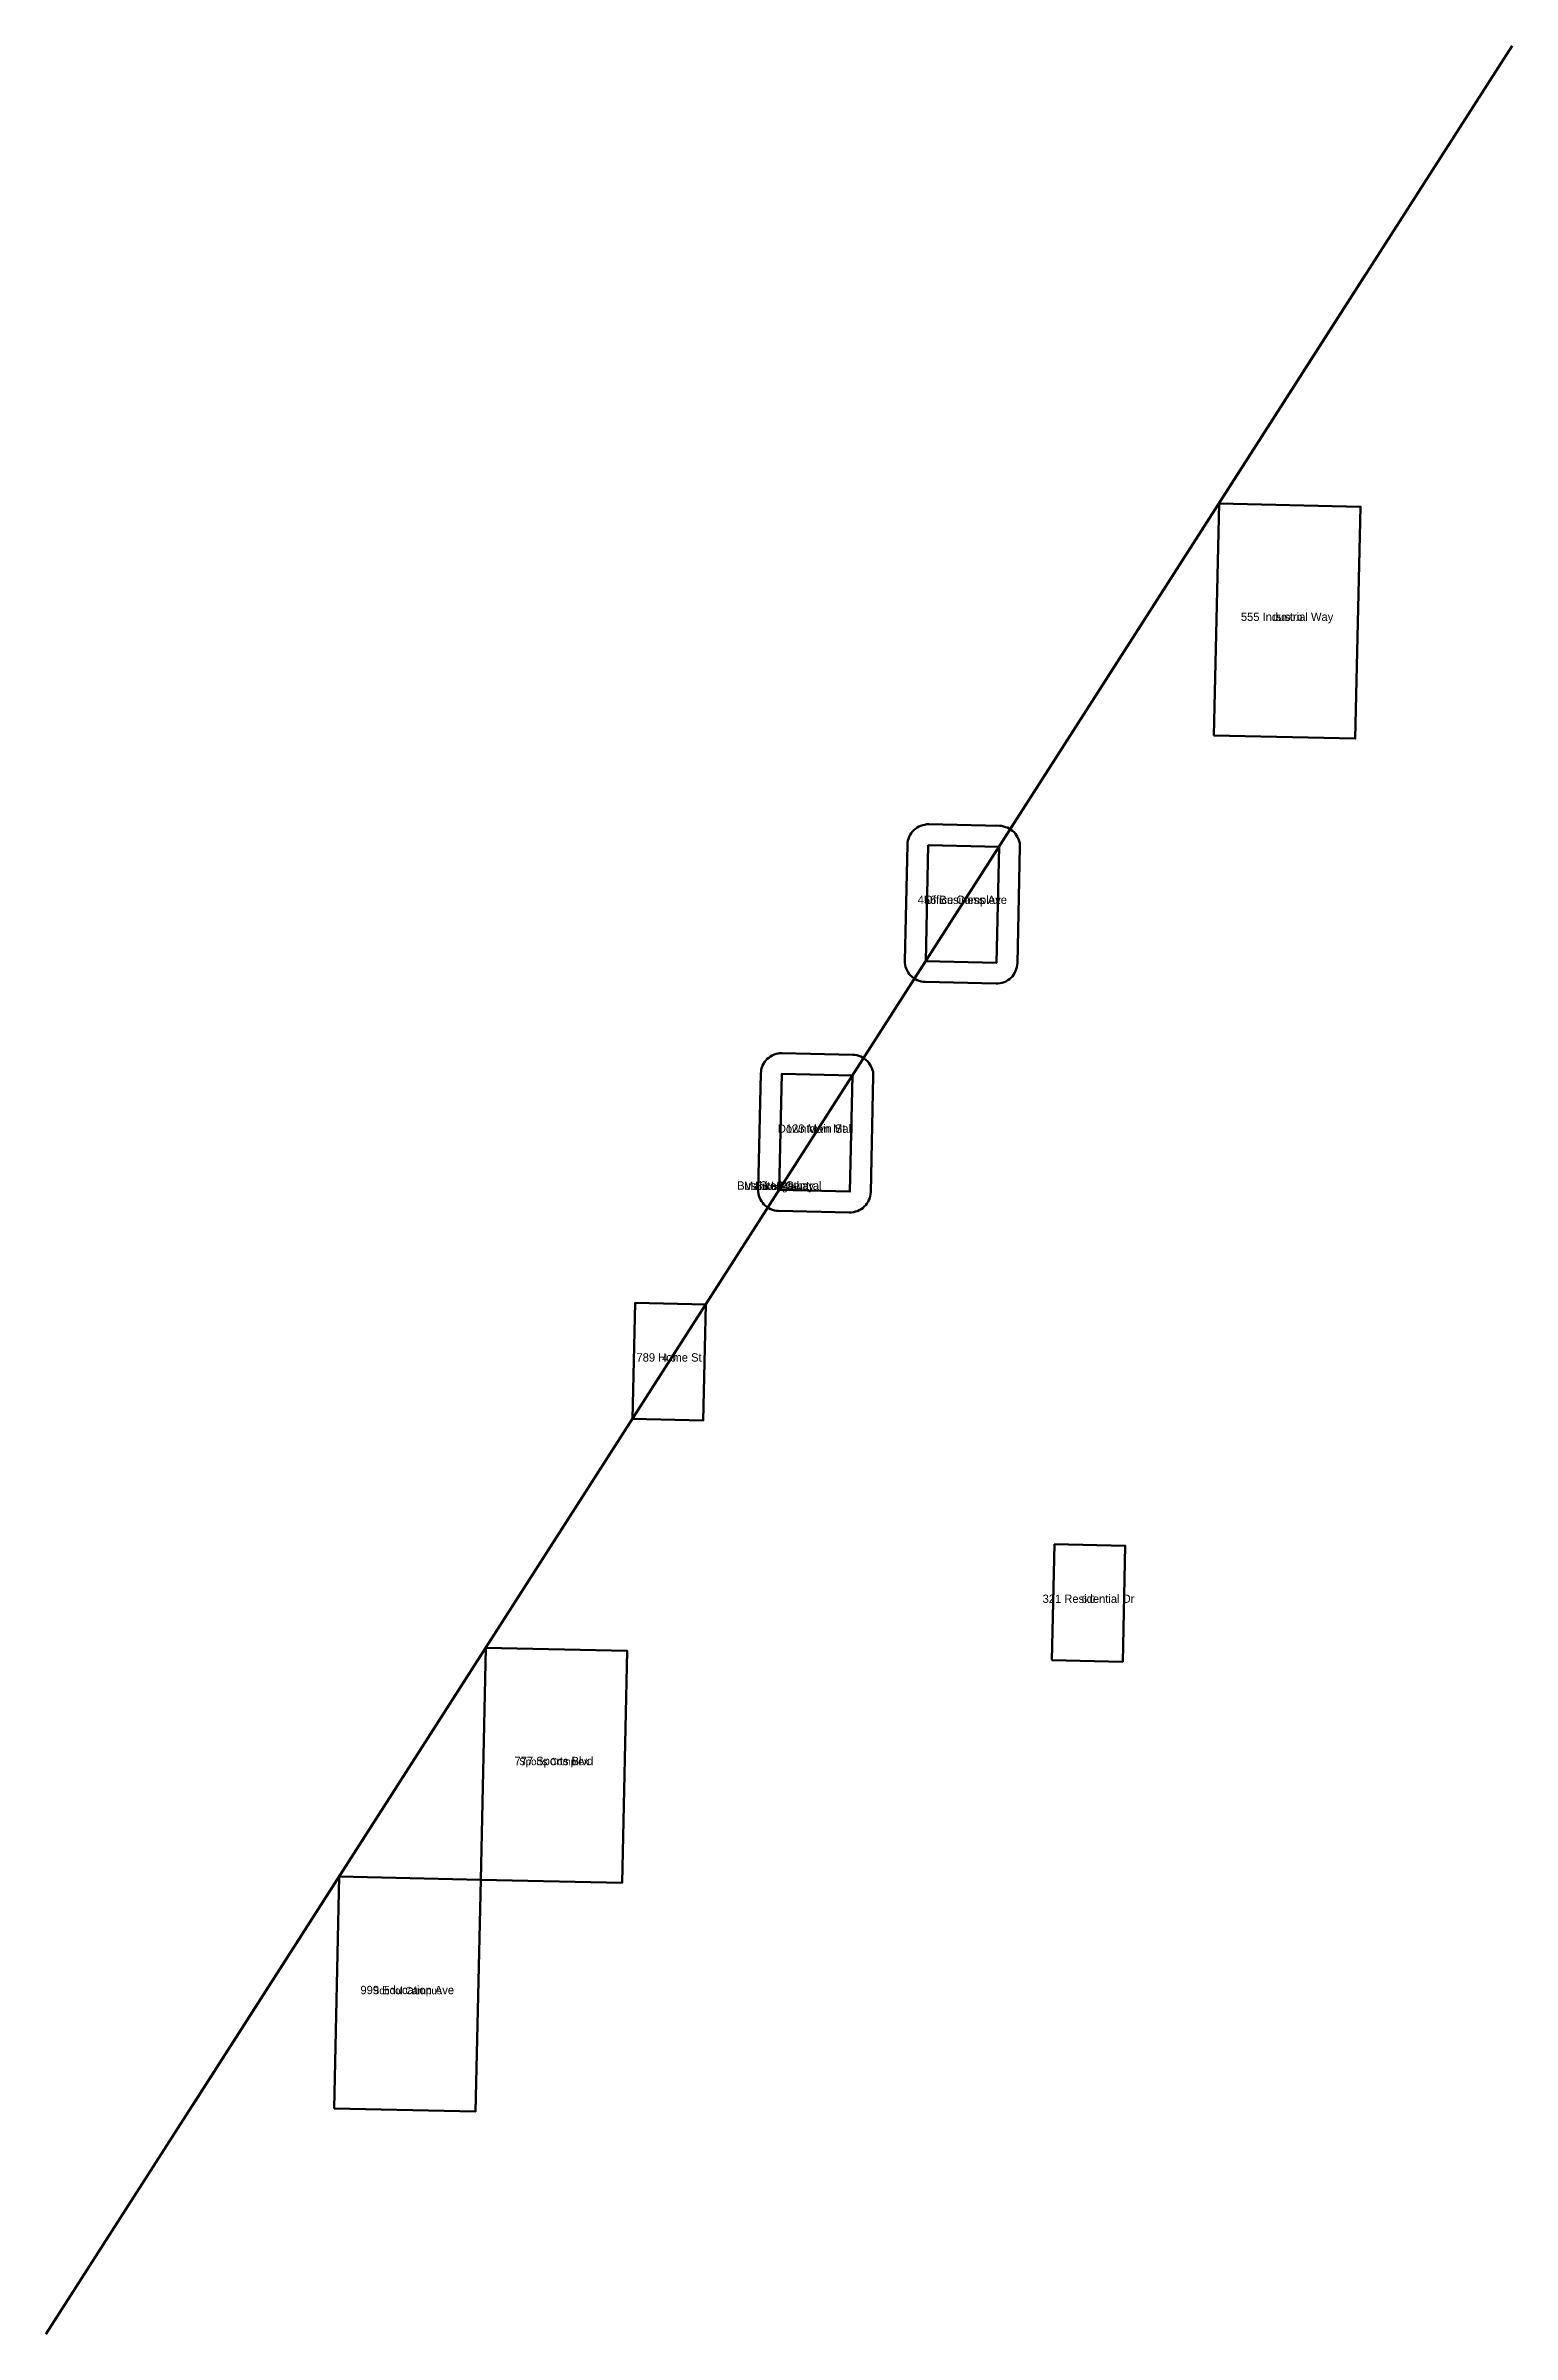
# Model space of a CAD drawing. Header units: metres. Extents: x -5821271 to 392131, y 5819524 to 9870298.
# Drawn here: x 391428 to 392131, y 5819524 to 5820621 of the extents above; entities outside this region: 4.
import ezdxf
from ezdxf.enums import TextEntityAlignment as Align

# ---------------------------------------------------------------- set-up
doc = ezdxf.new("R2010")
doc.units = ezdxf.units.M
for name, color, linetype, lineweight in [('all_buildings', 30, 'CONTINUOUS', 60), ('bike_paths', 190, 'Continuous', 40), ('buffered_commercial', 30, 'CONTINUOUS', 60), ('commercial_buildings', 30, 'CONTINUOUS', 60), ('educational_facilities', 4, 'CONTINUOUS', 60), ('healthcare_facilities', 1, 'CONTINUOUS', 60), ('industrial_buildings', 7, 'CONTINUOUS', 70), ('merged_buildings_roads', 30, 'CONTINUOUS', 60), ('public_buildings', 5, 'CONTINUOUS', 53), ('recreational_facilities', 3, 'CONTINUOUS', 40), ('residential_buildings', 7, 'CONTINUOUS', 50), ('transit_stops', 6, 'CONTINUOUS', 35)]:
    doc.layers.add(name, color=color, linetype=linetype, lineweight=lineweight)

msp = doc.modelspace()

# ---------------------------------------------------------------- linework, layer by layer
at = {"layer": 'all_buildings'}
for points in [[(391427.7, 5819523.6), (392130.7, 5820620.8)], [(391498, 5819633.3), (392060.4, 5820511.1)]]:
    msp.add_lwpolyline(points, dxfattribs=at)
for points in [[(391987.7, 5820290.1), (392055.5, 5820288.6), (392058, 5820399.8), (391990.2, 5820401.3), (391987.7, 5820290.1)], [(391849.6, 5820181.9), (391883.5, 5820181.1), (391884.7, 5820236.7), (391850.8, 5820237.5), (391849.6, 5820181.9)], [(391779.3, 5820072.2), (391813.2, 5820071.4), (391814.4, 5820127), (391780.5, 5820127.8), (391779.3, 5820072.2)], [(391709, 5819962.4), (391742.9, 5819961.7), (391744.1, 5820017.3), (391710.2, 5820018), (391709, 5819962.4)], [(391910, 5819846.7), (391944, 5819846), (391945.2, 5819901.6), (391911.3, 5819902.3), (391910, 5819846.7)], [(391636.2, 5819741.5), (391704, 5819740), (391706.5, 5819851.2), (391638.6, 5819852.7), (391636.2, 5819741.5)], [(391565.9, 5819631.8), (391633.7, 5819630.3), (391636.2, 5819741.5), (391568.3, 5819743), (391565.9, 5819631.8)]]:
    msp.add_lwpolyline(points, close=True, dxfattribs=at)
msp.add_point((391779.3, 5820072.2), dxfattribs=at)
at = {"layer": 'bike_paths'}
msp.add_lwpolyline([(391498, 5819633.3), (392060.4, 5820511.1)], dxfattribs=at)
at = {"layer": 'buffered_commercial'}
for points in [[(391839.6, 5820182.1), (391840.8, 5820237.7), (391840.9, 5820238.7), (391841, 5820239.7), (391841.3, 5820240.6), (391841.6, 5820241.5), (391842.1, 5820242.4), (391842.6, 5820243.2), (391843.2, 5820244), (391843.9, 5820244.7), (391844.6, 5820245.4), (391845.4, 5820245.9), (391846.3, 5820246.4), (391847.2, 5820246.8), (391848.1, 5820247.1), (391849.1, 5820247.3), (391850, 5820247.5), (391851, 5820247.5), (391884.9, 5820246.7), (391885.9, 5820246.7), (391886.9, 5820246.5), (391887.8, 5820246.2), (391888.7, 5820245.9), (391889.6, 5820245.5), (391890.4, 5820244.9), (391891.2, 5820244.3), (391891.9, 5820243.7), (391892.6, 5820242.9), (391893.1, 5820242.1), (391893.6, 5820241.3), (391894, 5820240.4), (391894.3, 5820239.4), (391894.6, 5820238.5), (391894.7, 5820237.5), (391894.7, 5820236.5), (391893.5, 5820180.9), (391893.4, 5820179.9), (391893.2, 5820179), (391893, 5820178), (391892.6, 5820177.1), (391892.2, 5820176.2), (391891.7, 5820175.4), (391891.1, 5820174.6), (391890.4, 5820173.9), (391889.7, 5820173.3), (391888.9, 5820172.7), (391888, 5820172.2), (391887.1, 5820171.8), (391886.2, 5820171.5), (391885.2, 5820171.3), (391884.2, 5820171.2), (391883.3, 5820171.1), (391849.3, 5820171.9), (391848.4, 5820172), (391847.4, 5820172.1), (391846.4, 5820172.4), (391845.5, 5820172.7), (391844.7, 5820173.2), (391843.8, 5820173.7), (391843, 5820174.3), (391842.3, 5820175), (391841.7, 5820175.7), (391841.1, 5820176.5), (391840.6, 5820177.4), (391840.2, 5820178.3), (391839.9, 5820179.2), (391839.7, 5820180.1), (391839.6, 5820181.1), (391839.6, 5820182.1)], [(391769.3, 5820072.4), (391770.5, 5820128), (391770.6, 5820129), (391770.7, 5820129.9), (391771, 5820130.9), (391771.3, 5820131.8), (391771.8, 5820132.7), (391772.3, 5820133.5), (391772.9, 5820134.3), (391773.6, 5820135), (391774.3, 5820135.6), (391775.1, 5820136.2), (391776, 5820136.7), (391776.9, 5820137.1), (391777.8, 5820137.4), (391778.8, 5820137.6), (391779.7, 5820137.7), (391780.7, 5820137.8), (391814.6, 5820137), (391815.6, 5820136.9), (391816.6, 5820136.8), (391817.5, 5820136.5), (391818.4, 5820136.2), (391819.3, 5820135.7), (391820.1, 5820135.2), (391820.9, 5820134.6), (391821.6, 5820133.9), (391822.3, 5820133.2), (391822.8, 5820132.4), (391823.3, 5820131.5), (391823.7, 5820130.6), (391824, 5820129.7), (391824.3, 5820128.8), (391824.4, 5820127.8), (391824.4, 5820126.8), (391823.2, 5820071.2), (391823.1, 5820070.2), (391822.9, 5820069.2), (391822.7, 5820068.3), (391822.3, 5820067.4), (391821.9, 5820066.5), (391821.4, 5820065.7), (391820.8, 5820064.9), (391820.1, 5820064.2), (391819.4, 5820063.5), (391818.6, 5820063), (391817.7, 5820062.5), (391816.8, 5820062.1), (391815.9, 5820061.8), (391814.9, 5820061.6), (391813.9, 5820061.4), (391813, 5820061.4), (391779, 5820062.2), (391778.1, 5820062.2), (391777.1, 5820062.4), (391776.1, 5820062.7), (391775.2, 5820063), (391774.4, 5820063.4), (391773.5, 5820064), (391772.7, 5820064.6), (391772, 5820065.2), (391771.4, 5820066), (391770.8, 5820066.8), (391770.3, 5820067.6), (391769.9, 5820068.5), (391769.6, 5820069.5), (391769.4, 5820070.4), (391769.3, 5820071.4), (391769.3, 5820072.4)]]:
    msp.add_lwpolyline(points, close=True, dxfattribs=at)
at = {"layer": 'commercial_buildings'}
for points in [[(391849.6, 5820181.9), (391883.5, 5820181.1), (391884.7, 5820236.7), (391850.8, 5820237.5), (391849.6, 5820181.9)], [(391779.3, 5820072.2), (391813.2, 5820071.4), (391814.4, 5820127), (391780.5, 5820127.8), (391779.3, 5820072.2)]]:
    msp.add_lwpolyline(points, close=True, dxfattribs=at)
at = {"layer": 'educational_facilities'}
msp.add_lwpolyline([(391565.9, 5819631.8), (391633.7, 5819630.3), (391636.2, 5819741.5), (391568.3, 5819743), (391565.9, 5819631.8)], close=True, dxfattribs=at)
at = {"layer": 'healthcare_facilities'}
msp.add_lwpolyline([(-5820599.1, 9870293.2), (-5820595.7, 9870164.2), (-5820426.1, 9870168.7), (-5820429.5, 9870297.7), (-5820599.1, 9870293.2)], close=True, dxfattribs=at)
at = {"layer": 'industrial_buildings'}
msp.add_lwpolyline([(391987.7, 5820290.1), (392055.5, 5820288.6), (392058, 5820399.8), (391990.2, 5820401.3), (391987.7, 5820290.1)], close=True, dxfattribs=at)
at = {"layer": 'merged_buildings_roads'}
for points in [[(391849.6, 5820181.9), (391883.5, 5820181.1), (391884.7, 5820236.7), (391850.8, 5820237.5), (391849.6, 5820181.9)], [(391779.3, 5820072.2), (391813.2, 5820071.4), (391814.4, 5820127), (391780.5, 5820127.8), (391779.3, 5820072.2)]]:
    msp.add_lwpolyline(points, close=True, dxfattribs=at)
at = {"layer": 'public_buildings'}
msp.add_lwpolyline([(-5821270.8, 9870017.2), (-5821267.4, 9869888.2), (-5821097.8, 9869892.7), (-5821101.2, 9870021.7), (-5821270.8, 9870017.2)], close=True, dxfattribs=at)
at = {"layer": 'recreational_facilities'}
msp.add_lwpolyline([(391636.2, 5819741.5), (391704, 5819740), (391706.5, 5819851.2), (391638.6, 5819852.7), (391636.2, 5819741.5)], close=True, dxfattribs=at)
at = {"layer": 'residential_buildings'}
for points in [[(391709, 5819962.4), (391742.9, 5819961.7), (391744.1, 5820017.3), (391710.2, 5820018), (391709, 5819962.4)], [(391910, 5819846.7), (391944, 5819846), (391945.2, 5819901.6), (391911.3, 5819902.3), (391910, 5819846.7)]]:
    msp.add_lwpolyline(points, close=True, dxfattribs=at)
at = {"layer": 'transit_stops'}
msp.add_point((391779.3, 5820072.2), dxfattribs=at)

# ---------------------------------------------------------------- texts
at = {"layer": 'all_buildings', "color": 7}
for s, p in [('555 Industrial Way', (392022.8, 5820345)), ('456 Business Ave', (391867.1, 5820209.3)), ('123 Main St', (391796.8, 5820099.6)), ('Bus Stop Central', (391779.4, 5820072.3)), ('Main Highway', (391779.2, 5820072.2)), ('Bike Path', (391779.2, 5820072.2)), ('789 Home St', (391726.5, 5819989.9)), ('321 Residential Dr', (391927.6, 5819874.2)), ('777 Sports Blvd', (391671.3, 5819796.4)), ('999 Education Ave', (391601, 5819686.6))]:
    msp.add_text(s, height=4, dxfattribs=at).set_placement(p, align=Align.CENTER)
at = {"layer": 'bike_paths', "color": 7}
msp.add_text('concrete', height=3, dxfattribs=at).set_placement((391779.2, 5820072.2), align=Align.CENTER)
at = {"layer": 'buffered_commercial', "color": 7}
for s, p in [('Office Complex', (391867.1, 5820209.3)), ('Downtown Mall', (391796.8, 5820099.6))]:
    msp.add_text(s, height=4, dxfattribs=at).set_placement(p, align=Align.CENTER)
at = {"layer": 'commercial_buildings', "color": 7}
for s, p in [('Office Complex', (391867.1, 5820209.3)), ('Downtown Mall', (391796.8, 5820099.6))]:
    msp.add_text(s, height=4, dxfattribs=at).set_placement(p, align=Align.CENTER)
at = {"layer": 'educational_facilities', "color": 7}
msp.add_text('School Campus', height=3.5, dxfattribs=at).set_placement((391601, 5819686.6), align=Align.CENTER)
at = {"layer": 'healthcare_facilities', "color": 7}
msp.add_text('Medical Center', height=3.5, dxfattribs=at).set_placement((-5820512.6, 9870230.9), align=Align.CENTER)
at = {"layer": 'industrial_buildings', "color": 7}
msp.add_text('15000.0', height=3, dxfattribs=at).set_placement((392022.8, 5820345), align=Align.CENTER)
at = {"layer": 'merged_buildings_roads', "color": 7}
for s, p in [('Office Complex', (391867.1, 5820209.3)), ('Downtown Mall', (391796.8, 5820099.6))]:
    msp.add_text(s, height=4, dxfattribs=at).set_placement(p, align=Align.CENTER)
at = {"layer": 'public_buildings', "color": 7}
msp.add_text('City Library', height=4, dxfattribs=at).set_placement((-5821184.3, 9869954.9), align=Align.CENTER)
at = {"layer": 'recreational_facilities', "color": 7}
msp.add_text('Sports Complex', height=3.5, dxfattribs=at).set_placement((391671.3, 5819796.4), align=Align.CENTER)
at = {"layer": 'residential_buildings', "color": 7}
for s, p in [('4.0', (391726.5, 5819989.9)), ('6.0', (391927.6, 5819874.2))]:
    msp.add_text(s, height=3.5, dxfattribs=at).set_placement(p, align=Align.CENTER)
at = {"layer": 'transit_stops', "color": 7}
msp.add_text('Bus 1, Bus 3', height=2, dxfattribs=at).set_placement((391779.4, 5820072.3), align=Align.CENTER)

doc.saveas('drawing.dxf')
